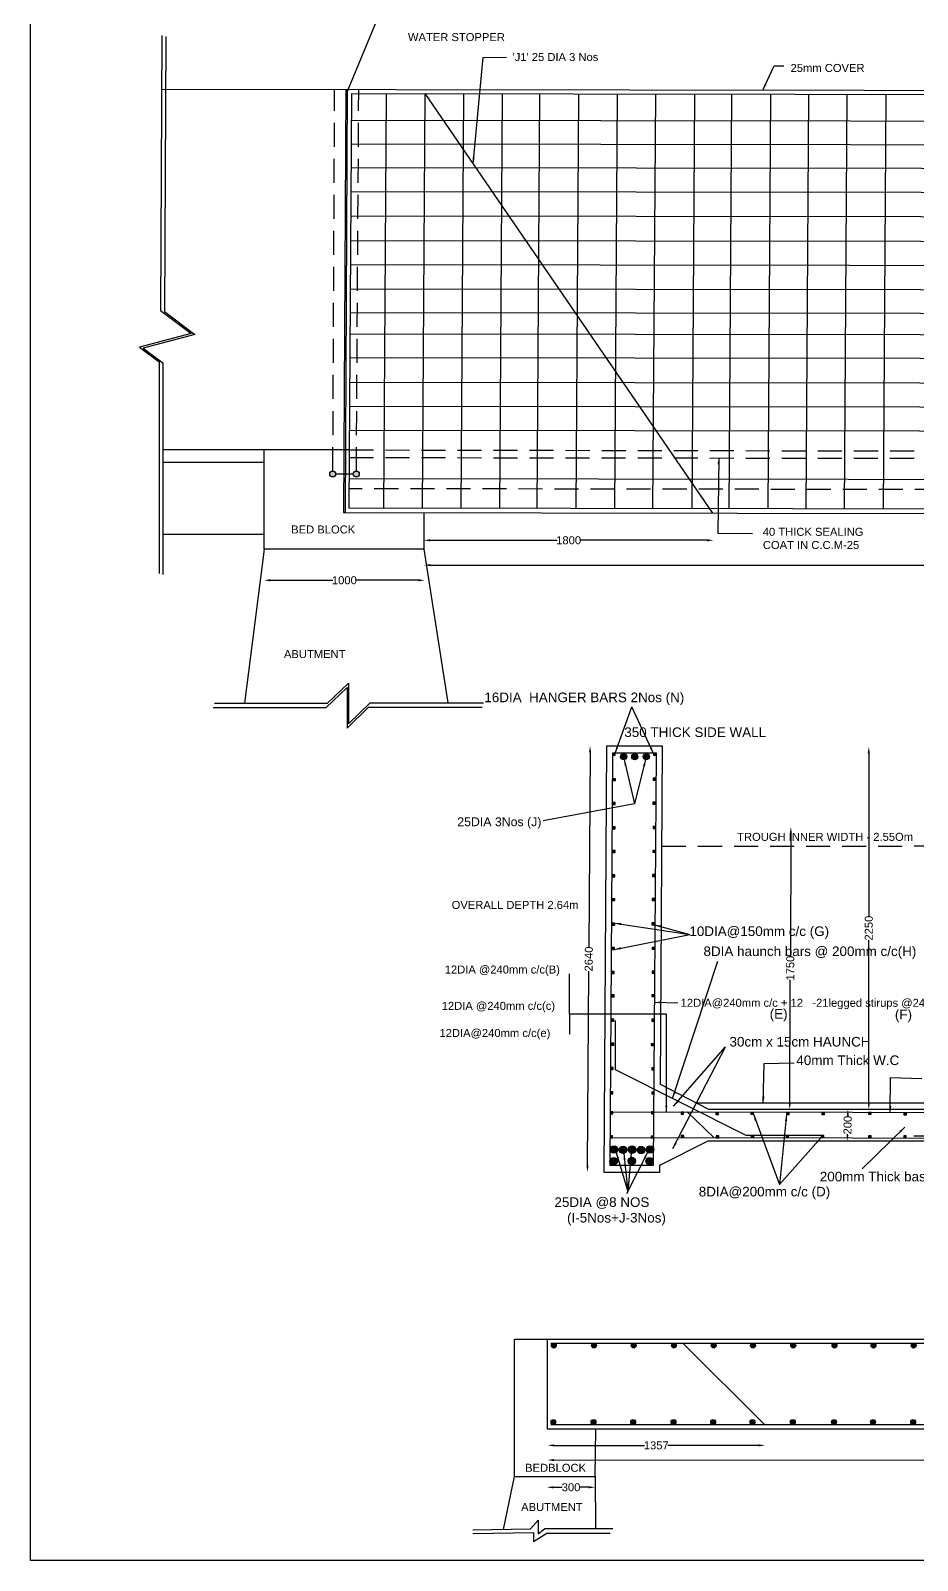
# Model space of a CAD drawing. Header units: millimetres. Extents: x 957 to 21661, y 677 to 15101.
# Drawn here: x 957 to 6493, y 677 to 10232 of the extents above; entities that cross this region are included whole.
import ezdxf

# ---------------------------------------------------------------- set-up
doc = ezdxf.new("R2010")
doc.units = ezdxf.units.MM
doc.header["$MEASUREMENT"] = 0
doc.linetypes.add('DASHED', pattern=[0.75, 0.5, -0.25])
for name, color, linetype in [('DIM', 7, 'Continuous'), ('DWG', 7, 'Continuous'), ('TXT', 7, 'Continuous')]:
    doc.layers.add(name, color=color, linetype=linetype)
doc.styles.get("Standard").update_dxf_attribs({"font": 'arial.ttf'})
doc.dimstyles.new('Civil', dxfattribs={"dimtxt": 50, "dimasz": 40, "dimexe": 0.1, "dimexo": 0.0625, "dimgap": 0.09, "dimtad": 0, "dimdec": 0, "dimzin": 12, "dimdsep": 46, "dimtxsty": 'Standard', "dimcen": 0.1, "dimse1": 1, "dimse2": 1, "dimadec": 0, "dimazin": 2, "dimtfac": 1, "dimtdec": 0, "dimtofl": 0, "dimtmove": 0, "dimatfit": 3, "dimfxl": 1, "dimfrac": 1, "dimtolj": 1, "dimtzin": 0, "dimarcsym": 0})

# ---------------------------------------------------------------- blocks, each defined once
blk = doc.blocks.new('*D2')
at = {"layer": 'Defpoints', "color": 0, "transparency": 16777216}
for p in [(2414.7, 6784.9), (3417.3, 6798.7), (3417.3, 6784.9)]:
    blk.add_point(p, dxfattribs=at)
at = {"layer": 'DIM', "color": 0, "lineweight": -2, "transparency": 16777216}
for p, q in [((2454.7, 6798.7), (2843.7, 6798.7)), ((3377.3, 6798.7), (2988.3, 6798.7))]:
    blk.add_line(p, q, dxfattribs=at)
at = {"layer": 'DIM', "color": 0, "transparency": 16777216}
for points in [[(2454.7, 6805.4), (2454.7, 6792.1), (2414.7, 6798.7)], [(3377.3, 6805.4), (3377.3, 6792.1), (3417.3, 6798.7)]]:
    blk.add_solid(points, dxfattribs=at)
at = {"layer": 'DIM', "color": 0, "transparency": 16777216, "insert": (2916, 6798.7), "char_height": 50, "attachment_point": 5}
blk.add_mtext('\\A1;1000', dxfattribs=at)
blk = doc.blocks.new('*D3')
at = {"layer": 'Defpoints', "color": 0, "transparency": 16777216}
for p in [(3412, 7046.7), (5220.1, 7048.5), (5220.1, 7046.7)]:
    blk.add_point(p, dxfattribs=at)
at = {"layer": 'DIM', "color": 0, "lineweight": -2, "transparency": 16777216}
for p, q in [((3452, 7048.5), (4243.8, 7048.5)), ((5180.1, 7048.5), (4388.4, 7048.5))]:
    blk.add_line(p, q, dxfattribs=at)
at = {"layer": 'DIM', "color": 0, "transparency": 16777216}
for points in [[(3452, 7055.2), (3452, 7041.8), (3412, 7048.5)], [(5180.1, 7055.2), (5180.1, 7041.8), (5220.1, 7048.5)]]:
    blk.add_solid(points, dxfattribs=at)
at = {"layer": 'DIM', "color": 0, "transparency": 16777216, "insert": (4316.1, 7048.5), "char_height": 50, "attachment_point": 5}
blk.add_mtext('\\A1;1800', dxfattribs=at)
blk = doc.blocks.new('*D4')
at = {"layer": 'Defpoints', "color": 0, "transparency": 16777216}
for p in [(3412, 6993), (14923, 6993), (14923, 6893.3)]:
    blk.add_point(p, dxfattribs=at)
at = {"layer": 'DIM', "color": 0, "lineweight": -2, "transparency": 16777216}
for p, q in [((3452, 6893.3), (9075.8, 6893.3)), ((14883, 6893.3), (9259.3, 6893.3))]:
    blk.add_line(p, q, dxfattribs=at)
at = {"layer": 'DIM', "color": 0, "transparency": 16777216}
for points in [[(3452, 6899.9), (3452, 6886.6), (3412, 6893.3)], [(14883, 6899.9), (14883, 6886.6), (14923, 6893.3)]]:
    blk.add_solid(points, dxfattribs=at)
at = {"layer": 'DIM', "color": 0, "transparency": 16777216, "insert": (9167.5, 6893.3), "char_height": 50, "attachment_point": 5}
blk.add_mtext('\\A1;11500', dxfattribs=at)
blk = doc.blocks.new('*D21')
at = {"layer": 'Defpoints', "color": 0, "transparency": 16777216}
for p in [(6059.3, 3494.2), (6069.2, 3494), (6065.9, 3296.5)]:
    blk.add_point(p, dxfattribs=at)
at = {"layer": 'DIM', "color": 0, "lineweight": -2, "transparency": 16777216}
for p, q in [((6058.6, 3454.2), (6058.6, 3451.1)), ((6056.7, 3336.7), (6056.7, 3339.8))]:
    blk.add_line(p, q, dxfattribs=at)
at = {"layer": 'DIM', "color": 0, "transparency": 16777216}
for points in [[(6052, 3454.3), (6065.3, 3454.1), (6059.3, 3494.2)], [(6050, 3336.8), (6063.3, 3336.5), (6056, 3296.7)]]:
    blk.add_solid(points, dxfattribs=at)
at = {"layer": 'DIM', "color": 0, "transparency": 16777216, "insert": (6057.7, 3395.4), "char_height": 50, "attachment_point": 5, "rotation": 89.04184}
blk.add_mtext('\\A1;200', dxfattribs=at)
blk = doc.blocks.new('*D27')
at = {"layer": 'Defpoints', "color": 0, "transparency": 16777216}
for p in [(6173.5, 5757.8), (6189.8, 5757.8), (6173.5, 3494)]:
    blk.add_point(p, dxfattribs=at)
at = {"layer": 'DIM', "color": 0, "lineweight": -2, "transparency": 16777216}
for p, q in [((6189.8, 5717.8), (6189.8, 4701)), ((6189.8, 3534), (6189.8, 4550.8))]:
    blk.add_line(p, q, dxfattribs=at)
at = {"layer": 'DIM', "color": 0, "transparency": 16777216}
for points in [[(6183.2, 5717.8), (6196.5, 5717.8), (6189.8, 5757.8)], [(6183.2, 3534), (6196.5, 3534), (6189.8, 3494)]]:
    blk.add_solid(points, dxfattribs=at)
at = {"layer": 'DIM', "color": 0, "transparency": 16777216, "insert": (6189.8, 4625.9), "char_height": 50, "attachment_point": 5, "rotation": 90}
blk.add_mtext('\\A1;2250', dxfattribs=at)
blk = doc.blocks.new('*D28')
at = {"layer": 'Defpoints', "color": 0, "transparency": 16777216}
for p in [(4449.9, 5763.6), (4552, 5763), (4535.5, 3102)]:
    blk.add_point(p, dxfattribs=at)
at = {"layer": 'DIM', "color": 0, "lineweight": -2, "transparency": 16777216}
for p, q in [((4449.7, 5723.6), (4442.1, 4508.2)), ((4433.7, 3142.6), (4441.2, 4358))]:
    blk.add_line(p, q, dxfattribs=at)
at = {"layer": 'DIM', "color": 0, "transparency": 16777216}
for points in [[(4443, 5723.7), (4456.3, 5723.6), (4449.9, 5763.6)], [(4427, 3142.7), (4440.3, 3142.6), (4433.4, 3102.6)]]:
    blk.add_solid(points, dxfattribs=at)
at = {"layer": 'DIM', "color": 0, "transparency": 16777216, "insert": (4441.7, 4433.1), "char_height": 50, "attachment_point": 5, "rotation": 89.64473}
blk.add_mtext('\\A1;2640', dxfattribs=at)
blk = doc.blocks.new('*D32')
at = {"layer": 'Defpoints', "color": 0, "transparency": 16777216}
for p in [(4184.5, 1497), (5541.3, 1497), (5541.3, 1395)]:
    blk.add_point(p, dxfattribs=at)
at = {"layer": 'DIM', "color": 0, "lineweight": -2, "transparency": 16777216}
for p, q in [((4224.5, 1395), (4790.5, 1395)), ((5501.3, 1395), (4935.3, 1395))]:
    blk.add_line(p, q, dxfattribs=at)
at = {"layer": 'DIM', "color": 0, "transparency": 16777216}
for points in [[(4224.5, 1401.7), (4224.5, 1388.3), (4184.5, 1395)], [(5501.3, 1401.7), (5501.3, 1388.3), (5541.3, 1395)]]:
    blk.add_solid(points, dxfattribs=at)
at = {"layer": 'DIM', "color": 0, "transparency": 16777216, "insert": (4862.9, 1395), "char_height": 50, "attachment_point": 5}
blk.add_mtext('\\A1;1357', dxfattribs=at)
blk = doc.blocks.new('*D33')
at = {"layer": 'Defpoints', "color": 0, "transparency": 16777216}
for p in [(4184.5, 1395), (13232.8, 1399.2), (13232.8, 1307.5)]:
    blk.add_point(p, dxfattribs=at)
at = {"layer": 'DIM', "color": 0, "lineweight": -2, "transparency": 16777216}
for p, q in [((4224.5, 1303.3), (8634, 1305.3)), ((13192.8, 1307.4), (8783.3, 1305.4))]:
    blk.add_line(p, q, dxfattribs=at)
at = {"layer": 'DIM', "color": 0, "transparency": 16777216}
for points in [[(4224.5, 1310), (4224.5, 1296.6), (4184.5, 1303.3)], [(13192.8, 1314.1), (13192.8, 1300.8), (13232.8, 1307.5)]]:
    blk.add_solid(points, dxfattribs=at)
at = {"layer": 'DIM', "color": 0, "transparency": 16777216, "insert": (8708.7, 1305.4), "char_height": 50, "attachment_point": 5, "rotation": 0.02654}
blk.add_mtext('\\A1;9050', dxfattribs=at)
blk = doc.blocks.new('*D34')
at = {"layer": 'Defpoints', "color": 0, "transparency": 16777216}
for p in [(4180.2, 1143.9), (4180.2, 1133.2), (4482, 1143.9)]:
    blk.add_point(p, dxfattribs=at)
at = {"layer": 'DIM', "color": 0, "lineweight": -2, "transparency": 16777216}
for p, q in [((4220.2, 1133.2), (4275.9, 1133.2)), ((4442, 1133.2), (4386.3, 1133.2))]:
    blk.add_line(p, q, dxfattribs=at)
at = {"layer": 'DIM', "color": 0, "transparency": 16777216}
for points in [[(4220.2, 1139.9), (4220.2, 1126.5), (4180.2, 1133.2)], [(4442, 1139.9), (4442, 1126.5), (4482, 1133.2)]]:
    blk.add_solid(points, dxfattribs=at)
at = {"layer": 'DIM', "color": 0, "transparency": 16777216, "insert": (4331.1, 1133.2), "char_height": 50, "attachment_point": 5}
blk.add_mtext('\\A1;300', dxfattribs=at)
blk = doc.blocks.new('*D42')
at = {"layer": 'Defpoints', "color": 0, "transparency": 16777216}
for p in [(5689.8, 5257.9), (5703.3, 5257.8), (5682.5, 3494)]:
    blk.add_point(p, dxfattribs=at)
at = {"layer": 'TXT', "color": 0, "lineweight": -2, "transparency": 16777216}
for p, q in [((5703.2, 5217.8), (5700, 4448.2)), ((5696.2, 3533.9), (5699.4, 4303.6))]:
    blk.add_line(p, q, dxfattribs=at)
at = {"layer": 'TXT', "color": 0, "transparency": 16777216}
for points in [[(5696.5, 5217.8), (5709.8, 5217.8), (5703.3, 5257.8)], [(5689.5, 3534), (5702.9, 3533.9), (5696, 3493.9)]]:
    blk.add_solid(points, dxfattribs=at)
at = {"layer": 'TXT', "color": 0, "transparency": 16777216, "insert": (5699.7, 4375.9), "char_height": 50, "attachment_point": 5, "rotation": 89.7631}
blk.add_mtext('\\A1;1750', dxfattribs=at)

msp = doc.modelspace()

# ---------------------------------------------------------------- hatches: boundary and pattern name
at = {"layer": 'DWG'}
h = msp.add_hatch(color=256, dxfattribs=at)
h.dxf.hatch_style = 1
h.paths.add_polyline_path([(2824.4, 7462.6, 1), (2861.4, 7462.6, 1)])
h.paths.add_polyline_path([(2971.8, 7462.6, 1), (3008.8, 7462.6, 1)])
h = msp.add_hatch(color=256, dxfattribs=at)
h.dxf.hatch_style = 1
h.paths.add_polyline_path([(4605.6, 5718), (4589.9, 5718), (4589.8, 5706.1), (4605.6, 5706.1)])
h = msp.add_hatch(color=256, dxfattribs=at)
h.dxf.hatch_style = 1
h.paths.add_polyline_path([(4678.9, 5697.7, 0.956522), (4640.2, 5699.4), (4640.1, 5696.3, 0.964445)])
h = msp.add_hatch(color=256, dxfattribs=at)
h.dxf.hatch_style = 1
h.paths.add_polyline_path([(4748.3, 5696.9, 0.956522), (4709.5, 5698.6), (4709.5, 5695.5, 0.964445)])
h = msp.add_hatch(color=256, dxfattribs=at)
h.dxf.hatch_style = 1
h.paths.add_polyline_path([(4820.6, 5697.7, 0.956522), (4781.9, 5699.4), (4781.9, 5696.3, 0.964445)])
h = msp.add_hatch(color=256, dxfattribs=at)
h.dxf.hatch_style = 1
h.paths.add_polyline_path([(4861.3, 5717.6), (4845.6, 5717.6), (4845.5, 5705.7), (4861.3, 5705.7)])
h = msp.add_hatch(color=256, dxfattribs=at)
h.dxf.hatch_style = 1
h.paths.add_polyline_path([(4607.9, 5559.5), (4592.3, 5559.5), (4592.2, 5547.6), (4607.9, 5547.6)])
h = msp.add_hatch(color=256, dxfattribs=at)
h.dxf.hatch_style = 1
h.paths.add_polyline_path([(4860, 5562.7), (4844.4, 5562.7), (4844.3, 5550.8), (4860, 5550.8)])
h = msp.add_hatch(color=256, dxfattribs=at)
h.dxf.hatch_style = 1
h.paths.add_polyline_path([(4606.6, 5410.1), (4591, 5410.1), (4590.9, 5398.2), (4606.6, 5398.2)])
h = msp.add_hatch(color=256, dxfattribs=at)
h.dxf.hatch_style = 1
h.paths.add_polyline_path([(4858.1, 5412), (4842.4, 5412), (4842.3, 5400.1), (4858.1, 5400.1)])
h = msp.add_hatch(color=256, dxfattribs=at)
h.dxf.hatch_style = 1
h.paths.add_polyline_path([(4606.6, 5258.6), (4591, 5258.6), (4590.9, 5246.8), (4606.6, 5246.8)])
h = msp.add_hatch(color=256, dxfattribs=at)
h.dxf.hatch_style = 1
h.paths.add_polyline_path([(4858.7, 5261.2), (4843.1, 5261.2), (4843, 5249.3), (4858.7, 5249.3)])
h = msp.add_hatch(color=256, dxfattribs=at)
h.dxf.hatch_style = 1
h.paths.add_polyline_path([(4606, 5109.9), (4590.4, 5109.9), (4590.3, 5098), (4606, 5098)])
h = msp.add_hatch(color=256, dxfattribs=at)
h.dxf.hatch_style = 1
h.paths.add_polyline_path([(4857.4, 5111.8), (4841.8, 5111.8), (4841.7, 5099.9), (4857.4, 5099.9)])
h = msp.add_hatch(color=256, dxfattribs=at)
h.dxf.hatch_style = 1
h.paths.add_polyline_path([(4603.4, 4958.6), (4587.7, 4958.6), (4587.7, 4946.7), (4603.4, 4946.7)])
h = msp.add_hatch(color=256, dxfattribs=at)
h.dxf.hatch_style = 1
h.paths.add_polyline_path([(4855.5, 4960.5), (4839.8, 4960.5), (4839.7, 4948.6), (4855.5, 4948.6)])
h = msp.add_hatch(color=256, dxfattribs=at)
h.dxf.hatch_style = 1
h.paths.add_polyline_path([(4603.4, 4809.8), (4587.7, 4809.8), (4587.7, 4798), (4603.4, 4798)])
h = msp.add_hatch(color=256, dxfattribs=at)
h.dxf.hatch_style = 1
h.paths.add_polyline_path([(4854.2, 4810.5), (4838.5, 4810.5), (4838.4, 4798.6), (4854.2, 4798.6)])
h = msp.add_hatch(color=256, dxfattribs=at)
h.dxf.hatch_style = 1
h.paths.add_polyline_path([(4604.7, 4656.8), (4589, 4656.8), (4589, 4645), (4604.7, 4645)])
h = msp.add_hatch(color=256, dxfattribs=at)
h.dxf.hatch_style = 1
h.paths.add_polyline_path([(4851, 4658.8), (4835.3, 4658.8), (4835.2, 4646.9), (4851, 4646.9)])
h = msp.add_hatch(color=256, dxfattribs=at)
h.dxf.hatch_style = 1
h.paths.add_polyline_path([(4602.1, 4504.3), (4586.5, 4504.3), (4586.4, 4492.5), (4602.1, 4492.5)])
h = msp.add_hatch(color=256, dxfattribs=at)
h.dxf.hatch_style = 1
h.paths.add_polyline_path([(4853.5, 4505.6), (4837.9, 4505.6), (4837.8, 4493.8), (4853.5, 4493.8)])
h = msp.add_hatch(color=256, dxfattribs=at)
h.dxf.hatch_style = 1
h.paths.add_polyline_path([(4600.8, 4354.3), (4585.2, 4354.3), (4585.1, 4342.4), (4600.8, 4342.4)])
h = msp.add_hatch(color=256, dxfattribs=at)
h.dxf.hatch_style = 1
h.paths.add_polyline_path([(4853.5, 4356.2), (4837.9, 4356.2), (4837.8, 4344.4), (4853.5, 4344.4)])
h = msp.add_hatch(color=256, dxfattribs=at)
h.dxf.hatch_style = 1
h.paths.add_polyline_path([(4600.8, 4209.5), (4585.2, 4209.5), (4585.1, 4197.7), (4600.8, 4197.7)])
h = msp.add_hatch(color=256, dxfattribs=at)
h.dxf.hatch_style = 1
h.paths.add_polyline_path([(4851.6, 4210.2), (4836, 4210.2), (4835.9, 4198.3), (4851.6, 4198.3)])
h = msp.add_hatch(color=256, dxfattribs=at)
h.dxf.hatch_style = 1
h.paths.add_polyline_path([(4598.9, 4056.9), (4583.2, 4056.9), (4583.2, 4045.1), (4598.9, 4045.1)])
h = msp.add_hatch(color=256, dxfattribs=at)
h.dxf.hatch_style = 1
h.paths.add_polyline_path([(4851.1, 4056.9), (4835.5, 4056.9), (4835.4, 4045.1), (4851.1, 4045.1)])
h = msp.add_hatch(color=256, dxfattribs=at)
h.dxf.hatch_style = 1
h.paths.add_polyline_path([(4597.9, 3907), (4582.2, 3907), (4582.2, 3895.1), (4597.9, 3895.1)])
h = msp.add_hatch(color=256, dxfattribs=at)
h.dxf.hatch_style = 1
h.paths.add_polyline_path([(4846.6, 3904.2), (4830.9, 3904.2), (4830.9, 3892.4), (4846.6, 3892.4)])
h = msp.add_hatch(color=256, dxfattribs=at)
h.dxf.hatch_style = 1
h.paths.add_polyline_path([(4593.2, 3755.6), (4577.6, 3755.6), (4577.5, 3743.7), (4593.2, 3743.7)])
h = msp.add_hatch(color=256, dxfattribs=at)
h.dxf.hatch_style = 1
h.paths.add_polyline_path([(4850.2, 3752.9), (4834.6, 3752.9), (4834.5, 3741), (4850.2, 3741)])
h = msp.add_hatch(color=256, dxfattribs=at)
h.dxf.hatch_style = 1
h.paths.add_polyline_path([(4592.2, 3603), (4576.6, 3603), (4576.5, 3591.1), (4592.2, 3591.1)])
h = msp.add_hatch(color=256, dxfattribs=at)
h.dxf.hatch_style = 1
h.paths.add_polyline_path([(4850.2, 3602), (4834.6, 3602), (4834.5, 3590.2), (4850.2, 3590.2)])
h = msp.add_hatch(color=256, dxfattribs=at)
h.dxf.hatch_style = 1
h.paths.add_polyline_path([(4591.5, 3478.2), (4575.8, 3478.2), (4575.7, 3466.3), (4591.5, 3466.3)])
h = msp.add_hatch(color=256, dxfattribs=at)
h.dxf.hatch_style = 1
h.paths.add_polyline_path([(4848.1, 3477.9), (4832.5, 3477.9), (4832.4, 3466), (4848.1, 3466)])
h = msp.add_hatch(color=256, dxfattribs=at)
h.dxf.hatch_style = 1
h.paths.add_polyline_path([(5033.6, 3476), (5017.9, 3476), (5017.9, 3464.1), (5033.6, 3464.1)])
h = msp.add_hatch(color=256, dxfattribs=at)
h.dxf.hatch_style = 1
h.paths.add_polyline_path([(5251, 3473), (5235.3, 3473), (5235.2, 3461.1), (5251, 3461.1)])
h = msp.add_hatch(color=256, dxfattribs=at)
h.dxf.hatch_style = 1
h.paths.add_polyline_path([(5470, 3474.8), (5454.3, 3474.8), (5454.3, 3462.9), (5470, 3462.9)])
h = msp.add_hatch(color=256, dxfattribs=at)
h.dxf.hatch_style = 1
h.paths.add_polyline_path([(5692.6, 3472.9), (5676.9, 3472.9), (5676.8, 3461.1), (5692.6, 3461.1)])
h = msp.add_hatch(color=256, dxfattribs=at)
h.dxf.hatch_style = 1
h.paths.add_polyline_path([(5913, 3472.9), (5897.4, 3472.9), (5897.3, 3461.1), (5913, 3461.1)])
h = msp.add_hatch(color=256, dxfattribs=at)
h.dxf.hatch_style = 1
h.paths.add_polyline_path([(6204.6, 3474.8), (6188.9, 3474.8), (6188.8, 3462.9), (6204.6, 3462.9)])
h = msp.add_hatch(color=256, dxfattribs=at)
h.dxf.hatch_style = 1
h.paths.add_polyline_path([(6424.4, 3472.3), (6408.8, 3472.3), (6408.7, 3460.4), (6424.4, 3460.4)])
h = msp.add_hatch(color=256, dxfattribs=at)
h.dxf.hatch_style = 1
h.paths.add_polyline_path([(4590.4, 3328.5), (4574.7, 3328.5), (4574.6, 3316.6), (4590.4, 3316.6)])
h = msp.add_hatch(color=256, dxfattribs=at)
h.dxf.hatch_style = 1
h.paths.add_polyline_path([(4622.2, 3243, 0.960776), (4575.5, 3244.8), (4575.5, 3241.4, 0.967236)])
h = msp.add_hatch(color=256, dxfattribs=at)
h.dxf.hatch_style = 1
h.paths.add_polyline_path([(4679, 3241.1, 0.960776), (4632.3, 3243), (4632.3, 3239.6, 0.967236)])
h = msp.add_hatch(color=256, dxfattribs=at)
h.dxf.hatch_style = 1
h.paths.add_polyline_path([(4735.3, 3242.5, 0.960776), (4688.7, 3244.4), (4688.7, 3241, 0.967236)])
h = msp.add_hatch(color=256, dxfattribs=at)
h.dxf.hatch_style = 1
h.paths.add_polyline_path([(4791.6, 3240.2, 0.960776), (4745, 3242.1), (4745, 3238.6, 0.967236)])
h = msp.add_hatch(color=256, dxfattribs=at)
h.dxf.hatch_style = 1
h.paths.add_polyline_path([(4847.1, 3243, 0.960776), (4800.4, 3244.8), (4800.4, 3241.4, 0.967236)])
h = msp.add_hatch(color=256, dxfattribs=at)
h.dxf.hatch_style = 1
h.paths.add_polyline_path([(4847.7, 3327.5), (4832.1, 3327.5), (4832, 3315.7), (4847.7, 3315.7)])
h = msp.add_hatch(color=256, dxfattribs=at)
h.dxf.hatch_style = 1
h.paths.add_polyline_path([(5034.2, 3330.7), (5018.6, 3330.7), (5018.5, 3318.8), (5034.2, 3318.8)])
h = msp.add_hatch(color=256, dxfattribs=at)
h.dxf.hatch_style = 1
h.paths.add_polyline_path([(5252.8, 3328.8), (5237.2, 3328.8), (5237.1, 3316.9), (5252.8, 3316.9)])
h = msp.add_hatch(color=256, dxfattribs=at)
h.dxf.hatch_style = 1
h.paths.add_polyline_path([(5471.2, 3330), (5455.6, 3330), (5455.5, 3318.2), (5471.2, 3318.2)])
h = msp.add_hatch(color=256, dxfattribs=at)
h.dxf.hatch_style = 1
h.paths.add_polyline_path([(5689.5, 3331.3), (5673.9, 3331.3), (5673.8, 3319.4), (5689.5, 3319.4)])
h = msp.add_hatch(color=256, dxfattribs=at)
h.dxf.hatch_style = 1
h.paths.add_polyline_path([(5908.1, 3330), (5892.5, 3330), (5892.4, 3318.2), (5908.1, 3318.2)])
h = msp.add_hatch(color=256, dxfattribs=at)
h.dxf.hatch_style = 1
h.paths.add_polyline_path([(6204.6, 3329.4), (6188.9, 3329.4), (6188.8, 3317.5), (6204.6, 3317.5)])
h = msp.add_hatch(color=256, dxfattribs=at)
h.dxf.hatch_style = 1
h.paths.add_polyline_path([(6423.8, 3327.6), (6408.1, 3327.6), (6408.1, 3315.7), (6423.8, 3315.7)])
h = msp.add_hatch(color=256, dxfattribs=at)
h.dxf.hatch_style = 1
h.paths.add_polyline_path([(4620.3, 3170, 0.960776), (4573.7, 3171.8), (4573.7, 3168.4, 0.967236)])
h = msp.add_hatch(color=256, dxfattribs=at)
h.dxf.hatch_style = 1
h.paths.add_polyline_path([(4733.9, 3171.4, 0.960776), (4687.3, 3173.2), (4687.3, 3169.8, 0.967236)])
h = msp.add_hatch(color=256, dxfattribs=at)
h.dxf.hatch_style = 1
h.paths.add_polyline_path([(4844.3, 3170.4, 0.960776), (4797.6, 3172.3), (4797.6, 3168.9, 0.967236)])
h = msp.add_hatch(color=256, dxfattribs=at)
h.dxf.hatch_style = 1
h.paths.add_polyline_path([(4238.8, 2018.5, 1), (4208.2, 2018.5, 0.357511), (4220.5, 2003.5), (4226.5, 2003.5, 0.357511)])
h = msp.add_hatch(color=256, dxfattribs=at)
h.dxf.hatch_style = 1
h.paths.add_polyline_path([(4489.3, 2018.5, 1), (4458.7, 2018.5, 0.357511), (4471, 2003.5), (4477, 2003.5, 0.357511)])
h = msp.add_hatch(color=256, dxfattribs=at)
h.dxf.hatch_style = 1
h.paths.add_polyline_path([(4737.3, 2018.5, 1), (4706.7, 2018.5, 0.357511), (4719, 2003.5), (4725, 2003.5, 0.357511)])
h = msp.add_hatch(color=256, dxfattribs=at)
h.dxf.hatch_style = 1
h.paths.add_polyline_path([(4989.3, 2018.5, 1), (4958.7, 2018.5, 0.357511), (4971, 2003.5), (4977, 2003.5, 0.357511)])
h = msp.add_hatch(color=256, dxfattribs=at)
h.dxf.hatch_style = 1
h.paths.add_polyline_path([(5236.8, 2018.5, 1), (5206.2, 2018.5, 0.357511), (5218.5, 2003.5), (5224.5, 2003.5, 0.357511)])
h = msp.add_hatch(color=256, dxfattribs=at)
h.dxf.hatch_style = 1
h.paths.add_polyline_path([(5481.8, 2018.5, 1), (5451.2, 2018.5, 0.357511), (5463.5, 2003.5), (5469.5, 2003.5, 0.357511)])
h = msp.add_hatch(color=256, dxfattribs=at)
h.dxf.hatch_style = 1
h.paths.add_polyline_path([(5733.3, 2018.5, 1), (5702.7, 2018.5, 0.357511), (5715, 2003.5), (5721, 2003.5, 0.357511)])
h = msp.add_hatch(color=256, dxfattribs=at)
h.dxf.hatch_style = 1
h.paths.add_polyline_path([(5990.8, 2018.5, 1), (5960.2, 2018.5, 0.357511), (5972.5, 2003.5), (5978.5, 2003.5, 0.357511)])
h = msp.add_hatch(color=256, dxfattribs=at)
h.dxf.hatch_style = 1
h.paths.add_polyline_path([(6234.3, 2018.5, 1), (6203.7, 2018.5, 0.357511), (6216, 2003.5), (6222, 2003.5, 0.357511)])
h = msp.add_hatch(color=256, dxfattribs=at)
h.dxf.hatch_style = 1
h.paths.add_polyline_path([(6484.8, 2018.5, 1), (6454.2, 2018.5, 0.357511), (6466.5, 2003.5), (6472.5, 2003.5, 0.357511)])
h = msp.add_hatch(color=256, dxfattribs=at)
h.dxf.hatch_style = 1
h.paths.add_polyline_path([(4235.8, 1541, 1), (4205.2, 1541, 0.357511), (4217.5, 1526), (4223.5, 1526, 0.357511)])
h = msp.add_hatch(color=256, dxfattribs=at)
h.dxf.hatch_style = 1
h.paths.add_polyline_path([(4486.3, 1541, 1), (4455.7, 1541, 0.357511), (4468, 1526), (4474, 1526, 0.357511)])
h = msp.add_hatch(color=256, dxfattribs=at)
h.dxf.hatch_style = 1
h.paths.add_polyline_path([(4734.3, 1541, 1), (4703.7, 1541, 0.357511), (4716, 1526), (4722, 1526, 0.357511)])
h = msp.add_hatch(color=256, dxfattribs=at)
h.dxf.hatch_style = 1
h.paths.add_polyline_path([(4986.3, 1541, 1), (4955.7, 1541, 0.357511), (4968, 1526), (4974, 1526, 0.357511)])
h = msp.add_hatch(color=256, dxfattribs=at)
h.dxf.hatch_style = 1
h.paths.add_polyline_path([(5233.8, 1541, 1), (5203.2, 1541, 0.357511), (5215.5, 1526), (5221.5, 1526, 0.357511)])
h = msp.add_hatch(color=256, dxfattribs=at)
h.dxf.hatch_style = 1
h.paths.add_polyline_path([(5478.8, 1541, 1), (5448.2, 1541, 0.357511), (5460.5, 1526), (5466.5, 1526, 0.357511)])
h = msp.add_hatch(color=256, dxfattribs=at)
h.dxf.hatch_style = 1
h.paths.add_polyline_path([(5730.3, 1541, 1), (5699.7, 1541, 0.357511), (5712, 1526), (5718, 1526, 0.357511)])
h = msp.add_hatch(color=256, dxfattribs=at)
h.dxf.hatch_style = 1
h.paths.add_polyline_path([(5987.8, 1541, 1), (5957.2, 1541, 0.357511), (5969.5, 1526), (5975.5, 1526, 0.357511)])
h = msp.add_hatch(color=256, dxfattribs=at)
h.dxf.hatch_style = 1
h.paths.add_polyline_path([(6231.3, 1541, 1), (6200.7, 1541, 0.357511), (6213, 1526), (6219, 1526, 0.357511)])
h = msp.add_hatch(color=256, dxfattribs=at)
h.dxf.hatch_style = 1
h.paths.add_polyline_path([(6481.8, 1541, 1), (6451.2, 1541, 0.357511), (6463.5, 1526), (6469.5, 1526, 0.357511)])

# ---------------------------------------------------------------- linework, layer by layer
msp.add_lwpolyline([(21660.7, 676.6), (957.3, 676.6), (957.3, 15101.4), (21660.7, 15101.4)], close=True)
for points in [[(1777.4, 10201.9), (1768.6, 8484), (1958.6, 8340.4), (1636.7, 8254.9), (1759.8, 8162.5), (1759.8, 6840.8)], [(1801, 10196), (1792.3, 8478.1), (1982.3, 8334.5), (1660.4, 8249), (1783.4, 8156.6), (1783.4, 6834.9)], [(1775.7, 9866.1), (16387.8, 9845.1)], [(2925.2, 9864.5), (2909.7, 7222.9)], [(2909.7, 7222.9), (2922.2, 7222.9), (2935.8, 9864.5)], [(2944.9, 7249.2), (2962.7, 9839), (15417.4, 9820.3), (15402.2, 7229.6), (2944.9, 7249.2)], [(3177.1, 9838.7), (3160, 7248.8)], [(3418.8, 9838.3), (3401.7, 7248.5)], [(3418.8, 9838.3), (5215, 7218.9)], [(3659.3, 9837.9), (3642.2, 7248.1)], [(3900.6, 9837.6), (3883.4, 7247.7)], [(4133.9, 9837.2), (4116.7, 7247.3)], [(4377.5, 9836.9), (4360.4, 7247)], [(4618.8, 9836.5), (4601.7, 7246.6)], [(4857.3, 9836.1), (4840.2, 7246.2)], [(5102, 9835.8), (5084.9, 7245.8)], [(5333.3, 9835.4), (5316.1, 7245.5)], [(5576.8, 9835), (5559.7, 7245.1)], [(5813.2, 9834.7), (5796.1, 7244.7)], [(6052.7, 9834.3), (6035.6, 7244.3)], [(6296.4, 9834), (6279.2, 7243.9)], [(2961.5, 9671.9), (15416.5, 9657.1)], [(2960.5, 9524), (15415.6, 9509.3)], [(2959.5, 9376.9), (15414.7, 9362.2)], [(2958.5, 9226.8), (15413.8, 9212)], [(2957.4, 9074.7), (15412.9, 9059.9)], [(2956.4, 8921.4), (15412, 8906.6)], [(2955.3, 8770.2), (15411.2, 8755.5)], [(2954.3, 8619), (15410.3, 8604.3)], [(2953.3, 8472), (15409.4, 8457.2)], [(2952.3, 8337.3), (15408.6, 8322.6)], [(2950.3, 8189.4), (15407.7, 8174.7)], [(2950.3, 8037.2), (15406.9, 8022.4)], [(2949.2, 7887), (15406, 7872.2)], [(2948.2, 7735.9), (15405.1, 7721.1)], [(2947.4, 7613), (1783.4, 7613)], [(3412, 7222.1), (3412, 6993), (2414.5, 6993), (2414.5, 7613)], [(2414.5, 7535), (1783.4, 7535)], [(2861.4, 7464), (2971.8, 7463.6)], [(2946.1, 7433.5), (15403.3, 7418.7)], [(2922.2, 7222.9), (16379.8, 7199.5)], [(2414.5, 7085), (1783.4, 7085)], [(2414.5, 6993), (2293.5, 6031.5)], [(3412, 6993), (3561, 6033)], [(2096, 6004.5), (2801.5, 6004.5), (2933, 6130), (2933, 5876), (3066.5, 6006), (3775.5, 6006)], [(2105.5, 6031.5), (2811, 6031.5), (2942.5, 6157), (2942.5, 5903), (3076, 6033), (3785, 6033)], [(7136.5, 3494), (5191, 3494), (4890, 3650), (4902, 5763), (4552, 5763), (4535.5, 3102)], [(4573.5, 3146), (4846.5, 3146), (4863.5, 5718.8), (4590.7, 5718.8), (4573.5, 3146)], [(4606, 4048.1), (4606, 3743), (5422.5, 3333.5), (5899.8, 3333.5)], [(6470.2, 3328.9), (6901.8, 3328.9), (7783.6, 3768.8), (7783.6, 4081.6)], [(5110.7, 3535.6), (7218.7, 3534.8)], [(4575.7, 3478.2), (13654, 3466.2)], [(5055.6, 3477.6), (5225.3, 3315.6)], [(4535.5, 3102), (4885.5, 3102), (4885.5, 3144.5), (5188, 3296.5), (7139, 3296.5)], [(13653.2, 3303), (4574.6, 3316.6)], [(3977.9, 1201.6), (3977.9, 2057.5), (13237, 2057.5), (13237, 1497), (4184.5, 1497), (4184.5, 2057.5)], [(4205.5, 2034.5), (13209.5, 2034.5)], [(5539.4, 1526), (5028.4, 2034.5)], [(4205.5, 1526), (13209.5, 1526)], [(4481.6, 1201.6), (4485, 1497)], [(3908.5, 870.2), (3977.9, 1201.6), (4481.6, 1201.6), (4483.5, 875)], [(3718.6, 866.7), (4077, 873.3), (4126.5, 927.8), (4126.5, 842), (4167.8, 875), (4592.3, 875)], [(3716.9, 845.3), (4096.8, 850.2), (4096.8, 794.1), (4179.4, 846.9), (4575.8, 846.9)]]:
    msp.add_lwpolyline(points, dxfattribs=at)
at = {"layer": 'DWG', "linetype": 'DASHED', "ltscale": 300}
for points in [[(2844.2, 7481.1), (2855, 9864.6)], [(2990.8, 7481.1), (3006, 9864.4)], [(2947, 7565.5), (15404.1, 7549.5)], [(2947.4, 7613), (15404.3, 7590)], [(15402.9, 7353), (2945.7, 7370.5)], [(4898.4, 5137.4), (7450.9, 5140)]]:
    msp.add_lwpolyline(points, dxfattribs=at)
at = {"layer": 'DWG'}
for points in [[(4589.8, 5706.1), (4605.6, 5706.1), (4605.6, 5718), (4589.8, 5718)], [(4845.5, 5705.7), (4861.3, 5705.7), (4861.3, 5717.6), (4845.5, 5717.6)], [(4592.2, 5547.6), (4607.9, 5547.6), (4607.9, 5559.5), (4592.2, 5559.5)], [(4844.3, 5550.8), (4860, 5550.8), (4860, 5562.7), (4844.3, 5562.7)], [(4590.9, 5398.2), (4606.6, 5398.2), (4606.6, 5410.1), (4590.9, 5410.1)], [(4842.3, 5400.1), (4858.1, 5400.1), (4858.1, 5412), (4842.3, 5412)], [(4590.9, 5246.8), (4606.6, 5246.8), (4606.6, 5258.6), (4590.9, 5258.6)], [(4843, 5249.3), (4858.7, 5249.3), (4858.7, 5261.2), (4843, 5261.2)], [(4590.3, 5098), (4606, 5098), (4606, 5109.9), (4590.3, 5109.9)], [(4841.7, 5099.9), (4857.4, 5099.9), (4857.4, 5111.8), (4841.7, 5111.8)], [(4587.7, 4946.7), (4603.4, 4946.7), (4603.4, 4958.6), (4587.7, 4958.6)], [(4839.7, 4948.6), (4855.5, 4948.6), (4855.5, 4960.5), (4839.7, 4960.5)], [(4587.7, 4798), (4603.4, 4798), (4603.4, 4809.8), (4587.7, 4809.8)], [(4838.4, 4798.6), (4854.2, 4798.6), (4854.2, 4810.5), (4838.4, 4810.5)], [(4589, 4645), (4604.7, 4645), (4604.7, 4656.8), (4589, 4656.8)], [(4835.2, 4646.9), (4851, 4646.9), (4851, 4658.8), (4835.2, 4658.8)], [(4586.4, 4492.5), (4602.1, 4492.5), (4602.1, 4504.3), (4586.4, 4504.3)], [(4837.8, 4493.8), (4853.5, 4493.8), (4853.5, 4505.6), (4837.8, 4505.6)], [(4585.1, 4342.4), (4600.8, 4342.4), (4600.8, 4354.3), (4585.1, 4354.3)], [(4837.8, 4344.4), (4853.5, 4344.4), (4853.5, 4356.2), (4837.8, 4356.2)], [(4585.1, 4197.7), (4600.8, 4197.7), (4600.8, 4209.5), (4585.1, 4209.5)], [(4835.9, 4198.3), (4851.6, 4198.3), (4851.6, 4210.2), (4835.9, 4210.2)], [(4583.2, 4045.1), (4598.9, 4045.1), (4598.9, 4056.9), (4583.2, 4056.9)], [(4835.4, 4045.1), (4851.1, 4045.1), (4851.1, 4056.9), (4835.4, 4056.9)], [(4582.2, 3895.1), (4597.9, 3895.1), (4597.9, 3907), (4582.2, 3907)], [(4830.9, 3892.4), (4846.6, 3892.4), (4846.6, 3904.2), (4830.9, 3904.2)], [(4577.5, 3743.7), (4593.2, 3743.7), (4593.2, 3755.6), (4577.5, 3755.6)], [(4834.5, 3741), (4850.2, 3741), (4850.2, 3752.9), (4834.5, 3752.9)], [(4576.5, 3591.1), (4592.2, 3591.1), (4592.2, 3603), (4576.5, 3603)], [(4834.5, 3590.2), (4850.2, 3590.2), (4850.2, 3602), (4834.5, 3602)], [(4575.7, 3466.3), (4591.5, 3466.3), (4591.5, 3478.2), (4575.7, 3478.2)], [(4832.4, 3466), (4848.1, 3466), (4848.1, 3477.9), (4832.4, 3477.9)], [(5017.9, 3464.1), (5033.6, 3464.1), (5033.6, 3476), (5017.9, 3476)], [(5235.2, 3461.1), (5251, 3461.1), (5251, 3473), (5235.2, 3473)], [(5454.3, 3462.9), (5470, 3462.9), (5470, 3474.8), (5454.3, 3474.8)], [(5676.8, 3461.1), (5692.6, 3461.1), (5692.6, 3472.9), (5676.8, 3472.9)], [(5897.3, 3461.1), (5913, 3461.1), (5913, 3472.9), (5897.3, 3472.9)], [(6188.8, 3462.9), (6204.6, 3462.9), (6204.6, 3474.8), (6188.8, 3474.8)], [(6408.7, 3460.4), (6424.4, 3460.4), (6424.4, 3472.3), (6408.7, 3472.3)], [(4574.6, 3316.6), (4590.4, 3316.6), (4590.4, 3328.5), (4574.6, 3328.5)], [(4832, 3315.7), (4847.7, 3315.7), (4847.7, 3327.5), (4832, 3327.5)], [(5018.5, 3318.8), (5034.2, 3318.8), (5034.2, 3330.7), (5018.5, 3330.7)], [(5237.1, 3316.9), (5252.8, 3316.9), (5252.8, 3328.8), (5237.1, 3328.8)], [(5455.5, 3318.2), (5471.2, 3318.2), (5471.2, 3330), (5455.5, 3330)], [(5673.8, 3319.4), (5689.5, 3319.4), (5689.5, 3331.3), (5673.8, 3331.3)], [(5892.4, 3318.2), (5908.1, 3318.2), (5908.1, 3330), (5892.4, 3330)], [(6188.8, 3317.5), (6204.6, 3317.5), (6204.6, 3329.4), (6188.8, 3329.4)], [(6408.1, 3315.7), (6423.8, 3315.7), (6423.8, 3327.6), (6408.1, 3327.6)]]:
    msp.add_lwpolyline(points, close=True, dxfattribs=at)
for centre, radius in [((2842.9, 7462.6), 18.5), ((2990.3, 7462.6), 18.5), ((4659.5, 5697.7), 19.4), ((4728.9, 5696.9), 19.4), ((4801.2, 5697.7), 19.4), ((4598.8, 3243), 23.4), ((4655.6, 3241.1), 23.4), ((4712, 3242.5), 23.4), ((4768.3, 3240.2), 23.4), ((4823.7, 3243), 23.4), ((4597, 3170), 23.4), ((4710.6, 3171.4), 23.4), ((4820.9, 3170.4), 23.4), ((4223.5, 2018.5), 15.3), ((4474, 2018.5), 15.3), ((4722, 2018.5), 15.3), ((4974, 2018.5), 15.3), ((5221.5, 2018.5), 15.3), ((5466.5, 2018.5), 15.3), ((5718, 2018.5), 15.3), ((5975.5, 2018.5), 15.3), ((6219, 2018.5), 15.3), ((6469.5, 2018.5), 15.3), ((4220.5, 1541), 15.3), ((4471, 1541), 15.3), ((4719, 1541), 15.3), ((4971, 1541), 15.3), ((5218.5, 1541), 15.3), ((5463.5, 1541), 15.3), ((5715, 1541), 15.3), ((5972.5, 1541), 15.3), ((6216, 1541), 15.3), ((6466.5, 1541), 15.3)]:
    msp.add_circle(centre, radius, dxfattribs=at)
at = {"layer": 'TXT'}
for points in [[(4321.5, 4089.5), (4321.5, 4339.8)], [(4321.5, 4089.5), (4321.5, 3963.1)]]:
    msp.add_lwpolyline(points, dxfattribs=at)

# ---------------------------------------------------------------- texts
at = {"layer": 'DIM'}
for s, height, p in [('WATER STOPPER', 50, (3312.9, 10166.7)), ("'J1' 25 DIA 3 Nos", 50, (3966.3, 10042.1)), ('25mm COVER', 50, (5701.5, 9973.9)), ('BED BLOCK', 50, (2583.8, 7091.1)), ('40 THICK SEALING', 50, (5527.8, 7076.4)), ('COAT IN C.C.M-25', 50, (5528.5, 6994.2)), ('ABUTMENT', 50, (2538.7, 6313)), ('16DIA  HANGER BARS 2Nos (N)', 60, (3789.8, 6037.4)), ('350 THICK SIDE WALL', 60, (4663.5, 5819.8)), ('25DIA 3Nos (J)', 55, (3620.9, 5262.8)), ('TROUGH INNER WIDTH - 2.55Om', 50, (5368, 5171.1)), ('OVERALL DEPTH 2.64m', 50, (3585.7, 4745.8)), ('10DIA@150mm c/c (G)', 60, (5069.8, 4576.6)), ('8DIA haunch bars @ 200mm c/c(H)', 60, (5157.8, 4451.5)), ('12DIA @240mm c/c(B)', 50, (3542.4, 4342.4)), ('12DIA @240mm c/c(c)', 50, (3523.7, 4115.5)), ('12DIA@240mm c/c + 12   -21legged stirups @240mm c/c', 50, (5015.2, 4134.7)), ('(E)', 60, (5571, 4061)), ('(F)', 60, (6352.7, 4056.4)), ('12DIA@240mm c/c(e)', 50, (3509.7, 3946)), ('30cm x 15cm HAUNCH', 60, (5320.2, 3886.4)), ('40mm Thick W.C', 60, (5737.5, 3770.7)), ('200mm Thick base slab', 60, (5883.9, 3044.3)), ('8DIA@200mm c/c (D)', 60, (5128.2, 2950.1)), ('25DIA @8 NOS', 60, (4227.5, 2884.5)), ('(I-5Nos+J-3Nos)', 60, (4306.1, 2787)), ('BEDBLOCK', 50, (4044.2, 1230.1)), ('ABUTMENT', 50, (4019.5, 985.2))]:
    msp.add_text(s, height=height, dxfattribs=at).set_placement(p)

# ---------------------------------------------------------------- dimensions: what is measured, and where the dimension line sits
for p1, p2, distance, text, picture, middle in [((3412, 7046.7), (5220.1, 7046.7), 1.9, '1800', '*D3', (4316.1, 7048.5)), ((3412, 6993), (14923, 6993), -99.7, '11500', '*D4', (9167.5, 6893.3)), ((2414.7, 6784.9), (3417.3, 6784.9), 13.8, '1000', '*D2', (2916, 6798.7)), ((4535.5, 3102), (4552, 5763), 102.1, '2640', '*D28', (4441.7, 4433.1)), ((6173.5, 3494), (6173.5, 5757.8), -16.3, '2250', '*D27', (6189.8, 4625.9)), ((6065.9, 3296.5), (6069.2, 3494), 9.9, '200', '*D21', (6057.7, 3395.4)), ((4184.5, 1395), (13232.8, 1399.2), -91.7, '9050', '*D33', (8708.7, 1305.4)), ((4482, 1143.9), (4180.2, 1143.9), 10.7, '300', '*D34', (4331.1, 1133.2))]:
    dim = msp.add_aligned_dim(p1=p1, p2=p2, distance=distance, text=text, dimstyle='Civil', dxfattribs=at)
    dim.commit()
    dim.dimension.update_dxf_attribs({"geometry": picture, "text_midpoint": middle})
dim = msp.add_aligned_dim(p1=(4184.5, 1497), p2=(5541.3, 1497), distance=-102, dimstyle='Civil', dxfattribs=at)
dim.commit()
dim.dimension.update_dxf_attribs({"geometry": '*D32', "text_midpoint": (4862.9, 1395)})
at = {"layer": 'TXT'}
dim = msp.add_aligned_dim(p1=(5682.5, 3494), p2=(5689.8, 5257.9), distance=-13.5, text='1750', dimstyle='Civil', dxfattribs=at)
dim.commit()
dim.dimension.update_dxf_attribs({"geometry": '*D42', "text_midpoint": (5699.7, 4375.9)})

# ---------------------------------------------------------------- leaders
for points in [[(2925, 9829.6), (3132.8, 10329.9), (3253, 10348.1)], [(3719.4, 9399.8), (3783.3, 10063.5), (3929.1, 10065.3)], [(5528.2, 9860.7), (5599.5, 10013.1), (5658.4, 10012.1)], [(5252.6, 7562.5), (5246.5, 7093), (5464.5, 7091)], [(4605.6, 5718), (4710.4, 6008.2)], [(4845.5, 5717.6), (4710.4, 6008.2)], [(4796.5, 5678.9), (4727.8, 5403.1), (4156.7, 5295.2)], [(4662.9, 5678.6), (4727.8, 5403.1)], [(4604.7, 4656.8), (5072, 4586.1)], [(4851, 4646.9), (5072, 4586.1)], [(4602.1, 4492.5), (5072, 4586.1)], [(4965.3, 3562.8), (5247.9, 4419.1)], [(4853.2, 4162.6), (4997, 4160.2)], [(4925.9, 3477.8), (4925.9, 4089.5), (4321.5, 4089.5)], [(4966.9, 3249.1), (5294.9, 3885.5)], [(4971.6, 3513.5), (5294.9, 3885.5)], [(5531.3, 3535.4), (5536.7, 3779.7), (5724.9, 3785.1)], [(6323.7, 3475.9), (6325.1, 3692), (6520.2, 3686.2)], [(5470, 3462.9), (5631.4, 3025.6)], [(5676.8, 3461.1), (5631.4, 3025.6)], [(6414, 3382.6), (6148.1, 3122.4)], [(5892.4, 3318.2), (5631.4, 3025.6)], [(4613.1, 3224.5), (4685.9, 2981.8)], [(4661.2, 3218.4), (4685.9, 2981.8)], [(4809.3, 3224.6), (4678, 2966.3)], [(4706.5, 3219.8), (4685.9, 2981.8)]]:
    msp.add_leader(points, dimstyle='Civil', override={"dimgap": 0.09, "dimtad": 0}, dxfattribs=at)

doc.saveas('drawing.dxf')
